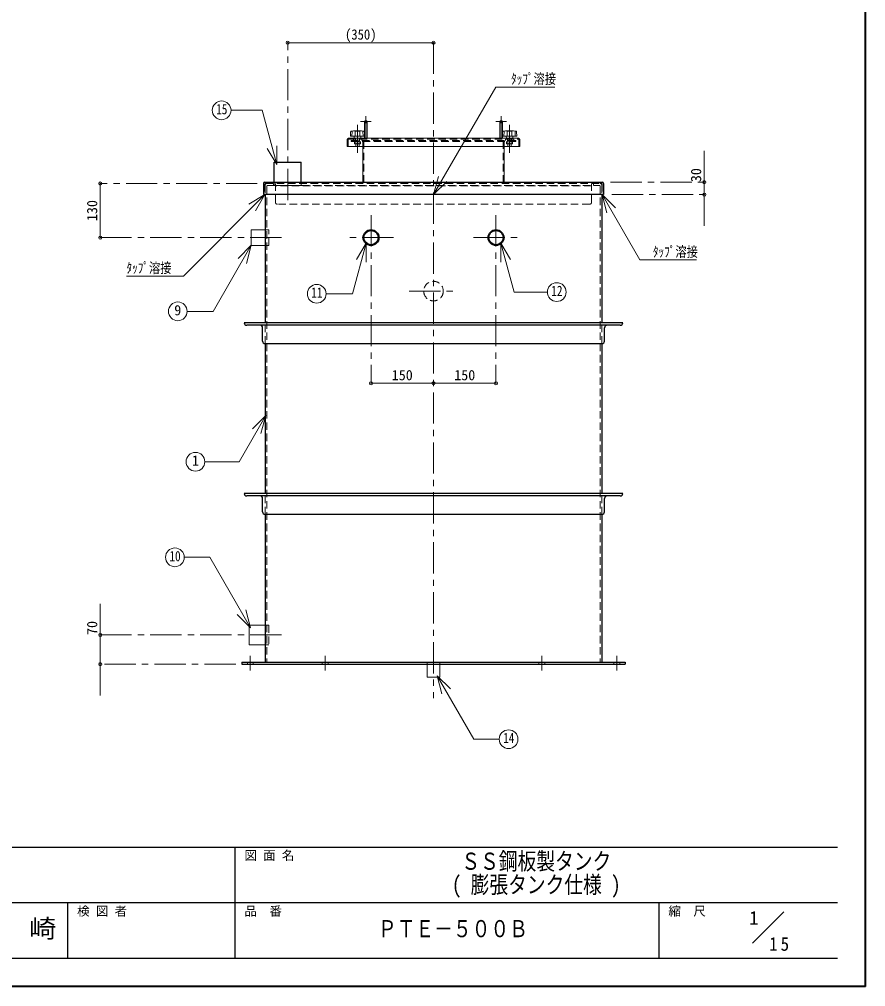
# Model space of a CAD drawing. Units: millimetres at full size, sheet at 1:15. Extents: x -3184 to 2891, y -2037 to 2178.
# Drawn here: x 859 to 2891, y -2037 to 286 of the extents above; entities that cross this region are included whole.
import ezdxf
from ezdxf.enums import TextEntityAlignment as Align

# ---------------------------------------------------------------- set-up
doc = ezdxf.new("R2010")
doc.units = ezdxf.units.MM
doc.header["$LTSCALE"] = 15
doc.header["$PDMODE"] = 32
doc.header["$PDSIZE"] = 7.5
doc.linetypes.add('CHAIN1', pattern=[8, 5, -1, 1, -1])
doc.linetypes.add('DASHED1', pattern=[1.8, 1.2, -0.6])
doc.layers.add('0-0', color=7, linetype='Continuous', lineweight=18)
doc.styles.add('ＭＳ ゴシック', font='')
doc.styles.get('ＭＳ ゴシック').set_extended_font_data('MS Gothic')

msp = doc.modelspace()

# ---------------------------------------------------------------- linework, layer by layer
at = {"layer": '0-0', "color": 1, "lineweight": 40}
for q in [(2890.8, 2177.87), (-3184.2, -2037.13)]:
    msp.add_line((2890.8, -2037.13), q, dxfattribs=at)
at = {"layer": '0-0', "color": 4, "linetype": 'CHAIN1', "lineweight": 9}
for p, q in [((1503.3, -147.88), (1503.3, 230.32)), ((1853.3, 230.32), (1853.3, -1343.88)), ((1690.8, 53.62), (1690.8, 0.62)), ((2015.8, 53.62), (2015.8, 0.62)), ((1670.8, 33.22), (1670.8, -34.38)), ((1677.8, 40.62), (1703.8, 40.62)), ((2028.8, 40.62), (2002.8, 40.62)), ((2035.8, 33.22), (2035.8, -34.38)), ((1430.1, -107.88), (1053.3, -107.88)), ((2278.1, -104.68), (2503.3, -104.68)), ((2281.3, -134.68), (2503.3, -134.68)), ((1703.3, -183.88), (1703.3, -587.88)), ((2003.3, -183.88), (2003.3, -587.88)), ((1053.3, -237.88), (1493.3, -237.88)), ((1757.3, -237.88), (1649.3, -237.88)), ((1949.3, -237.88), (2057.3, -237.88)), ((1794.8, -366.38), (1911.8, -366.38)), ((1053.3, -1192.38), (1493.3, -1192.38)), ((1413.3, -1242.88), (1413.3, -1277.38)), ((1593.3, -1242.88), (1593.3, -1277.38)), ((2113.3, -1242.88), (2113.3, -1277.38)), ((2293.3, -1242.88), (2293.3, -1277.38)), ((1378.3, -1262.38), (1053.3, -1262.38))]:
    msp.add_line(p, q, dxfattribs=at)
at = {"layer": '0-0', "color": 4, "lineweight": 9}
for p, q in [((1503.3, 230.32), (1853.3, 230.32)), ((1687.8, 40.62), (1687.8, 11.12)), ((1693.8, 40.62), (1693.8, 0.62)), ((2012.8, 40.62), (2012.8, 0.62)), ((2018.8, 40.62), (2018.8, 11.12)), ((1687.8, 5.49), (1687.8, 0.62)), ((2018.8, 5.49), (2018.8, 0.62)), ((1683.5, -19.38), (1683.5, -104.68)), ((2023.1, -19.38), (2023.1, -104.68)), ((2503.3, -29.68), (2503.3, -209.68)), ((1053.3, -107.88), (1053.3, -237.88)), ((1853.3, -587.88), (1703.3, -587.88)), ((2003.3, -587.88), (1853.3, -587.88)), ((1053.3, -1117.38), (1053.3, -1337.38))]:
    msp.add_line(p, q, dxfattribs=at)
at = {"layer": '0-0'}
for p, q in [((1367.08, 67.86), (1441.83, 67.86)), ((1476.75, -62.47), (1441.83, 67.86)), ((1648.1, 0.62), (2058.5, 0.62)), ((1653.63, 5.83), (1653.97, 16.35)), ((1654.03, 5.42), (1687.57, 5.42)), ((1661.39, 18.21), (1655.48, 17.9)), ((1657.25, 5.42), (1657.64, 17.06)), ((1661.81, 18.22), (1679.79, 18.22)), ((1663.17, 0.99), (1662.8, 5.42)), ((1665.31, 5.42), (1664.93, 17.06)), ((1676.28, 5.42), (1676.67, 17.06)), ((1678.43, 0.99), (1678.8, 5.42)), ((1680.21, 18.21), (1686.11, 17.9)), ((1684.35, 5.42), (1683.96, 17.06)), ((1687.97, 5.83), (1687.63, 16.35)), ((2018.63, 5.83), (2018.97, 16.35)), ((2052.57, 5.42), (2019.03, 5.42)), ((2026.39, 18.21), (2020.48, 17.9)), ((2022.25, 5.42), (2022.64, 17.06)), ((2044.79, 18.22), (2026.81, 18.22)), ((2028.17, 0.99), (2027.8, 5.42)), ((2030.31, 5.42), (2029.93, 17.06)), ((2041.28, 5.42), (2041.67, 17.06)), ((2043.43, 0.99), (2043.8, 5.42)), ((2045.21, 18.21), (2051.11, 17.9)), ((2049.35, 5.42), (2048.96, 17.06)), ((2052.97, 5.83), (2052.63, 16.35)), ((1476.75, -62.47), (1476.75, -17.47)), ((1645.8, -1.68), (1645.8, -19.38)), ((1645.8, -19.38), (2060.8, -19.38)), ((2060.8, -1.68), (2060.8, -19.38)), ((1476.75, -62.47), (1454.25, -23.5)), ((1853.3, -134.68), (1864.94, -91.21)), ((1853.3, -134.68), (1885.12, -102.86)), ((1448.5, -134.68), (1409.53, -157.18)), ((1448.5, -134.68), (1426, -173.65)), ((2258.1, -134.68), (2269.74, -178.15)), ((2258.1, -134.68), (2289.92, -166.5)), ((1415.3, -256.88), (1415.3, -218.88)), ((1415.3, -218.88), (1448.8, -218.88)), ((1691.28, -251.52), (1658.79, -372.78)), ((1691.28, -251.52), (1668.78, -290.49)), ((1691.28, -251.52), (1691.28, -296.52)), ((2015.31, -251.52), (2015.31, -296.52)), ((2015.31, -251.52), (2037.81, -290.49)), ((2015.31, -251.52), (2046.7, -368.66)), ((1415.76, -256.28), (1324.13, -414.99)), ((1415.76, -256.28), (1383.94, -288.1)), ((1415.76, -256.28), (1404.11, -299.75)), ((1415.3, -256.88), (1448.8, -256.88)), ((2126.7, -368.66), (2046.7, -368.66)), ((1658.79, -372.78), (1595.34, -372.78)), ((1261.79, -414.99), (1324.13, -414.99)), ((1450.66, -665.24), (1418.84, -697.06)), ((1450.66, -665.24), (1439.01, -708.71)), ((1254.89, -1005.82), (1316.28, -1005.82)), ((1414.02, -1175.11), (1316.28, -1005.82)), ((1414.02, -1175.11), (1402.38, -1131.64)), ((1414.02, -1175.11), (1382.2, -1143.29)), ((1410.3, -1215.88), (1410.3, -1168.88)), ((1410.3, -1168.88), (1448.8, -1168.88)), ((1410.3, -1215.88), (1448.8, -1215.88)), ((1837.8, -1262.38), (1837.8, -1293.88)), ((1868.8, -1262.38), (1868.8, -1293.88)), ((1868.8, -1293.88), (1837.8, -1293.88)), ((1861.92, -1290.22), (1893.74, -1322.04)), ((1861.92, -1290.22), (1873.57, -1333.68)), ((2618.97, -1932.89), (2694.73, -1857.13))]:
    msp.add_line(p, q, dxfattribs=at)
at = {"layer": '0-0', "color": 4, "linetype": 'DASHED1', "lineweight": 9}
for p, q in [((1665.8, -6.98), (1665.8, 0.62)), ((1666.8, -18.88), (1666.8, 0.62)), ((1674.8, -18.88), (1674.8, 0.62)), ((1675.8, -6.98), (1675.8, 0.62)), ((2030.8, -6.98), (2030.8, 0.62)), ((2031.8, -18.88), (2031.8, 0.62)), ((2039.8, -18.88), (2039.8, 0.62)), ((2040.8, -6.98), (2040.8, 0.62)), ((1648.1, -2.83), (1648.1, -19.38)), ((1649.25, -1.68), (2057.35, -1.68)), ((2050.74, -4.68), (1655.8, -4.68)), ((1655.8, -4.7), (1655.8, -4.68)), ((1655.8, -4.7), (1655.8, -6.98)), ((1655.8, -6.98), (2050.8, -6.98)), ((1660.8, -1.68), (1660.8, -4.68)), ((1664.55, -12.48), (1677.05, -12.48)), ((1666.8, -18.88), (1674.8, -18.88)), ((1667.05, -7.28), (1667.05, -11.98)), ((1674.55, -7.28), (1674.55, -11.98)), ((1680.8, -1.68), (1680.8, -4.68)), ((1683.5, -19.38), (1683.5, -8.13)), ((1685.8, -6.98), (1685.8, -107.88)), ((2020.8, -6.98), (2020.8, -107.88)), ((2023.1, -19.38), (2023.1, -8.13)), ((2025.8, -1.68), (2025.8, -4.68)), ((2042.05, -12.48), (2029.55, -12.48)), ((2039.8, -18.88), (2031.8, -18.88)), ((2032.05, -7.28), (2032.05, -11.98)), ((2039.55, -7.28), (2039.55, -11.98)), ((2045.8, -1.68), (2045.8, -4.68)), ((2050.74, -4.68), (2050.8, -4.68)), ((2050.8, -4.7), (2050.8, -4.68)), ((2050.8, -4.7), (2050.8, -6.98)), ((2058.5, -2.83), (2058.5, -19.38)), ((1473.8, -152.88), (1473.8, -107.88)), ((2232.8, -113.88), (1473.8, -113.88)), ((2232.8, -152.88), (2232.8, -107.88)), ((2227.8, -157.88), (1478.8, -157.88)), ((1448.8, -218.88), (1458.3, -218.88)), ((1458.3, -256.88), (1458.3, -218.88)), ((1448.8, -256.88), (1458.3, -256.88)), ((1458.3, -1168.88), (1448.8, -1168.88)), ((1458.3, -1168.88), (1458.3, -1215.88)), ((1458.3, -1215.88), (1448.8, -1215.88)), ((1406.3, -1257.88), (1406.3, -1262.38)), ((1420.3, -1257.88), (1420.3, -1262.38)), ((1837.8, -1257.88), (1837.8, -1262.38)), ((1868.8, -1257.88), (1868.8, -1262.38)), ((2286.3, -1257.88), (2286.3, -1262.38)), ((2300.3, -1257.88), (2300.3, -1262.38))]:
    msp.add_line(p, q, dxfattribs=at)
at = {"layer": '0-0', "color": 5, "lineweight": 25}
for p, q in [((1470.8, -56.88), (1535.8, -56.88)), ((1470.8, -104.68), (1470.8, -56.88)), ((1535.8, -104.68), (1535.8, -56.88)), ((1445.3, -107.88), (1445.3, -134.68)), ((1448.5, -104.68), (2258.1, -104.68)), ((2261.3, -107.88), (2261.3, -134.68)), ((2261.3, -134.68), (1445.3, -134.68)), ((1448.8, -134.68), (1448.8, -442.38)), ((2257.8, -134.68), (2257.8, -442.38)), ((2307.8, -442.38), (1398.8, -442.38)), ((2301.8, -448.38), (1404.8, -448.38)), ((1442.8, -486.38), (1442.8, -454.38)), ((2263.8, -486.38), (2263.8, -454.38)), ((1448.8, -492.38), (2257.8, -492.38)), ((1448.8, -492.38), (1448.8, -852.38)), ((2257.8, -492.38), (2257.8, -852.38)), ((2307.8, -852.38), (1398.8, -852.38)), ((2301.8, -858.38), (1404.8, -858.38)), ((1442.8, -896.38), (1442.8, -864.38)), ((2263.8, -896.38), (2263.8, -864.38)), ((1448.8, -902.38), (1448.8, -1257.88)), ((1393.3, -1257.88), (2313.3, -1257.88)), ((2313.3, -1257.88), (2313.3, -1262.38))]:
    msp.add_line(p, q, dxfattribs=at)
at = {"layer": '0-0', "linetype": 'DASHED1'}
for p, q in [((1448.5, -109.48), (1448.5, -134.68)), ((1448.8, -112.38), (1448.8, -134.68)), ((1450.1, -107.88), (2256.5, -107.88)), ((1453.3, -114.63), (1453.3, -1257.88)), ((1455.55, -112.38), (2251.05, -112.38)), ((1468.8, -107.88), (1468.8, -112.38)), ((1470.8, -112.88), (1470.8, -104.68)), ((1470.8, -112.88), (1535.8, -112.88)), ((1535.8, -112.88), (1535.8, -104.68)), ((2237.8, -107.88), (2237.8, -112.38)), ((2253.3, -114.63), (2253.3, -1257.88)), ((2257.8, -112.38), (2257.8, -134.68)), ((2258.1, -109.48), (2258.1, -134.68)), ((1448.8, -492.38), (1448.8, -442.38)), ((2257.8, -492.38), (2257.8, -442.38)), ((1448.8, -902.38), (1448.8, -852.38)), ((2257.8, -902.38), (2257.8, -852.38)), ((1586.3, -1257.88), (1586.3, -1262.38)), ((1600.3, -1257.88), (1600.3, -1262.38)), ((2106.3, -1257.88), (2106.3, -1262.38)), ((2120.3, -1257.88), (2120.3, -1262.38))]:
    msp.add_line(p, q, dxfattribs=at)
at = {"layer": '0-0', "color": 6, "lineweight": 25}
for p, q in [((-3116.7, -1701.77), (2823.3, -1701.77)), ((1376.87, -1969.63), (1376.87, -1701.77)), ((2823.3, -1835.7), (-230.27, -1835.7)), ((975.08, -1969.63), (975.08, -1835.7)), ((2394.73, -1969.63), (2394.73, -1835.7)), ((2823.3, -1969.63), (-3116.7, -1969.63))]:
    msp.add_line(p, q, dxfattribs=at)
at = {"layer": '0-0'}
for points in [[(1853.3, -134.68), (2002.55, 123.83), (2144.47, 123.83)], [(1448.5, -134.68), (1252.76, -330.42), (1116.12, -330.42)], [(2258.1, -134.68), (2348.62, -291.47), (2485.06, -291.47)], [(1450.66, -665.24), (1386.59, -776.21), (1304.21, -776.21)], [(1861.92, -1290.22), (1949.98, -1442.74), (2011.11, -1442.74)]]:
    msp.add_lwpolyline(points, dxfattribs=at)
at = {"layer": '0-0', "color": 4, "linetype": 'DASHED1', "lineweight": 9}
for points in [[(1663.32, -7.28), (1663.32, -11.98), (1664.55, -12.48)], [(1666.8, -18.88), (1667.3, -19.38), (1674.3, -19.38), (1674.8, -18.88)], [(1678.28, -7.28), (1678.28, -11.98), (1677.05, -12.48)], [(2028.32, -7.28), (2028.32, -11.98), (2029.55, -12.48)], [(2039.8, -18.88), (2039.3, -19.38), (2032.3, -19.38), (2031.8, -18.88)], [(2043.28, -7.28), (2043.28, -11.98), (2042.05, -12.48)]]:
    msp.add_lwpolyline(points, dxfattribs=at)
at = {"layer": '0-0', "color": 5, "lineweight": 25}
for points in [[(1448.8, -902.38), (2257.8, -902.38), (2257.8, -1257.88)], [(1393.3, -1257.88), (1393.3, -1262.38), (2313.3, -1262.38)]]:
    msp.add_lwpolyline(points, dxfattribs=at)
at = {"layer": '0-0'}
for centre in [(1344.58, 67.86), (2149.2, -368.66), (1572.84, -372.78), (1239.29, -414.99), (1281.71, -776.21), (1232.39, -1005.82), (2033.61, -1442.74)]:
    msp.add_circle(centre, 22.5, dxfattribs=at)
at = {"layer": '0-0', "color": 5, "lineweight": 25}
for centre, radius in [((1703.3, -237.88), 19), ((1703.3, -237.88), 17), ((2003.3, -237.88), 19), ((2003.3, -237.88), 17)]:
    msp.add_circle(centre, radius, dxfattribs=at)
at = {"layer": '0-0', "color": 4, "linetype": 'DASHED1', "lineweight": 9}
msp.add_circle((1853.3, -366.38), 23.5, dxfattribs=at)
at = {"layer": '0-0', "color": 4, "lineweight": 9}
for centre, start in [((1690.8, 40.62), 360), ((2015.8, 40.62), 0)]:
    msp.add_arc(centre, 3, start, 180, dxfattribs=at)
at = {"layer": '0-0', "color": 4, "linetype": 'DASHED1', "lineweight": 9}
for centre, radius, start, end in [((1690.8, 40.62), 3, 180, 0), ((2015.8, 40.62), 3, 180, 360), ((1649.25, -2.83), 1.15, 90, 180), ((1663.62, -7.28), 0.3, 90, 180), ((1664.31, -4.83), 7.65, 271.74524, 290.89913), ((1666.75, -7.28), 0.3, 0, 90), ((1667.35, -7.28), 0.3, 90, 180), ((1670.8, 1.85), 14.33, 254.82182, 285.17818), ((1674.25, -7.28), 0.3, 0, 90), ((1674.85, -7.28), 0.3, 90, 180), ((1677.28, -4.83), 7.65, 249.10087, 268.25476), ((1677.98, -7.28), 0.3, 0, 90), ((1682.35, -8.13), 1.15, 0, 90), ((1683.5, -6.98), 2.3, 0, 90), ((2023.1, -6.98), 2.3, 90, 180), ((2024.25, -8.13), 1.15, 90, 180), ((2028.62, -7.28), 0.3, 90, 180), ((2029.31, -4.83), 7.65, 271.74524, 290.89913), ((2031.75, -7.28), 0.3, 0, 90), ((2032.35, -7.28), 0.3, 90, 180), ((2035.8, 1.85), 14.33, 254.82182, 285.17818), ((2039.25, -7.28), 0.3, 0, 90), ((2039.85, -7.28), 0.3, 90, 180), ((2042.28, -4.83), 7.65, 249.10087, 268.25476), ((2042.98, -7.28), 0.3, 0, 90), ((2057.35, -2.83), 1.15, 0, 90), ((1478.8, -152.88), 5, 180, 270), ((2227.8, -152.88), 5, 270, 0)]:
    msp.add_arc(centre, radius, start, end, dxfattribs=at)
at = {"layer": '0-0'}
for centre, radius, start, end in [((1648.1, -1.68), 2.3, 90, 180), ((1654.03, 5.82), 0.4, 178.15415, 270), ((1655.57, 16.3), 1.6, 93.01913, 178.15415), ((1655.19, 15.76), 1.66, 93.02757, 128.73305), ((1655.26, 9.45), 7.97, 72.62002, 91.09064), ((1661.81, 10.22), 8, 90, 93.01913), ((1663.57, 1.02), 0.4, 184.76364, 270), ((1665.33, 17.07), 0.4, 97.29873, 181.90915), ((1670.8, -25.65), 43.47, 82.70127, 97.29873), ((1676.27, 17.07), 0.4, 358.09085, 82.70127), ((1678.03, 1.02), 0.4, 270, 355.23636), ((1679.79, 10.22), 8, 86.98087, 90), ((1686.34, 9.45), 7.97, 88.90936, 107.37998), ((1686.03, 16.3), 1.6, 1.84585, 86.98087), ((1686.4, 15.76), 1.66, 51.26695, 86.97243), ((1687.57, 5.82), 0.4, 270, 1.84585), ((2019.03, 5.82), 0.4, 178.15415, 270), ((2020.57, 16.3), 1.6, 93.01913, 178.15415), ((2020.19, 15.76), 1.66, 93.02757, 128.73305), ((2020.26, 9.45), 7.97, 72.62002, 91.09064), ((2026.81, 10.22), 8, 90, 93.01913), ((2028.57, 1.02), 0.4, 184.76364, 270), ((2030.33, 17.07), 0.4, 97.29873, 181.90915), ((2035.8, -25.65), 43.47, 82.70127, 97.29873), ((2041.27, 17.07), 0.4, 358.09085, 82.70127), ((2043.03, 1.02), 0.4, 270, 355.23636), ((2044.79, 10.22), 8, 86.98087, 90), ((2051.34, 9.45), 7.97, 88.90936, 107.37998), ((2051.03, 16.3), 1.6, 1.84585, 86.98087), ((2051.4, 15.76), 1.66, 51.26695, 86.97243), ((2052.57, 5.82), 0.4, 270, 1.84585), ((2058.5, -1.68), 2.3, 0, 90)]:
    msp.add_arc(centre, radius, start, end, dxfattribs=at)
at = {"layer": '0-0', "color": 5, "lineweight": 25}
for centre, radius, start, end in [((1448.5, -107.88), 3.2, 90, 180), ((2258.1, -107.88), 3.2, 0, 90), ((1404.8, -442.38), 6, 180, 270), ((1436.8, -454.38), 6, 0, 90), ((2269.8, -454.38), 6, 90, 180), ((2301.8, -442.38), 6, 270, 0), ((1448.8, -486.38), 6, 180, 270), ((2257.8, -486.38), 6, 270, 0), ((1404.8, -852.38), 6, 180, 270), ((1436.8, -864.38), 6, 0, 90), ((2269.8, -864.38), 6, 90, 180), ((2301.8, -852.38), 6, 270, 0), ((1448.8, -896.38), 6, 180, 270), ((2257.8, -896.38), 6, 270, 0)]:
    msp.add_arc(centre, radius, start, end, dxfattribs=at)
at = {"layer": '0-0', "linetype": 'DASHED1'}
for centre, radius, start, end in [((1450.1, -109.48), 1.6, 90, 180), ((1453.3, -112.38), 4.5, 90, 180), ((1455.55, -114.63), 2.25, 90, 180), ((2251.05, -114.63), 2.25, 0, 90), ((2253.3, -112.38), 4.5, 0, 90), ((2256.5, -109.48), 1.6, 0, 90)]:
    msp.add_arc(centre, radius, start, end, dxfattribs=at)
at = {"layer": '0-0', "color": 1}
for p in [(1503.3, 230.32), (1853.3, 230.32), (1053.3, -107.88), (2503.3, -104.68), (2503.3, -134.68), (1053.3, -237.88), (1703.3, -587.88), (1853.3, -587.88), (2003.3, -587.88), (1053.3, -1192.38), (1053.3, -1262.38)]:
    msp.add_point(p, dxfattribs=at)

# ---------------------------------------------------------------- texts
at = {"layer": '0-0', "style": 'ＭＳ ゴシック'}
for s, height, width, p in [('(350)', 24.74, 0.9, (1640.8, 230.32)), ('ﾀｯﾌﾟ溶接', 24.74, 0.8, (2039.47, 123.83)), ('15', 24.74, 0.8, (1331.45, 50.98)), ('ﾀｯﾌﾟ溶接', 24.74, 0.8, (2380.06, -291.47)), ('ﾀｯﾌﾟ溶接', 24.74, 0.8, (1116.12, -330.42)), ('11', 24.74, 0.8, (1559.71, -389.66)), ('12', 24.74, 0.8, (2136.07, -385.53)), ('10', 24.74, 0.8, (1219.26, -1022.69)), ('14', 24.74, 0.8, (2020.48, -1459.62)), ('ＳＳ鋼板製タンク', 41.24, 0.8, (1920.08, -1768.74)), ('( 膨張タンク仕様 )', 41.24, 0.8, (1897.58, -1824.99)), ('千\u3000崎', 43.99, 1.1, (750.08, -1932.67)), ('ＰＴＥ－５００Ｂ', 41.24, 0.8, (1719.86, -1930.79))]:
    msp.add_text(s, height=height, dxfattribs=dict(at, width=width)).set_placement(p, align=Align.BOTTOM_LEFT)
for s, p in [('30', (2503.3, -104.68)), ('130', (1053.3, -198.19)), ('70', (1053.3, -1192.38))]:
    msp.add_text(s, height=24.74, rotation=90, dxfattribs=at).set_placement(p, align=Align.BOTTOM_LEFT)
for s, height, p in [('9', 24.74, (1230.85, -431.87)), ('150', 24.74, (1752.99, -587.88)), ('150', 24.74, (1902.99, -587.88)), ('1', 24.74, (1273.27, -793.09)), ('図 面 名', 21.99, (1399.37, -1739.27)), ('検 図 者', 21.99, (997.58, -1873.2)), ('品\u3000番', 21.99, (1399.37, -1873.2)), ('縮\u3000尺', 21.99, (2417.23, -1873.2)), ('1', 32.99, (2611.35, -1898.42))]:
    msp.add_text(s, height=height, dxfattribs=at).set_placement(p, align=Align.BOTTOM_LEFT)
at = {"layer": '0-0', "insert": (2659.3, -1951.48), "char_height": 32.99, "attachment_point": 7, "style": 'ＭＳ ゴシック'}
msp.add_mtext('\\T1.36;\\W0.9;15', dxfattribs=at)

doc.saveas('drawing.dxf')
